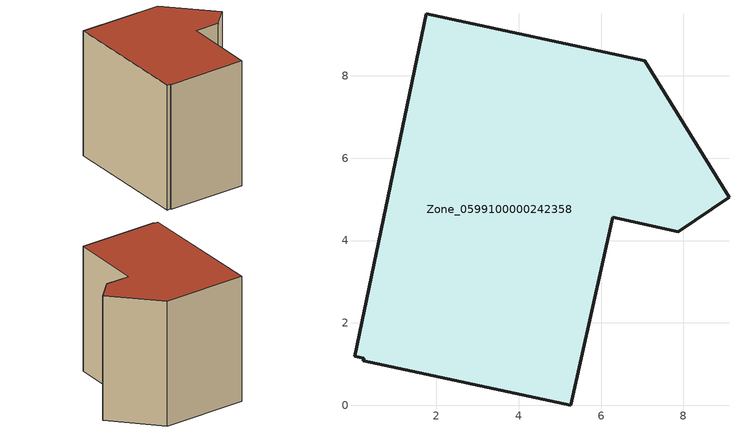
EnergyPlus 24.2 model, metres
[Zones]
Zone_0599100000242358
 floor ground (C_G): 7.07,8.36 9.11,5.05 7.87,4.22 6.28,4.57 5.26,0 0.22,1.08 0.23,1.15 0.01,1.2 1.76,9.51 z0
 wall outside (C_F): 9.11,5.05 7.07,8.36 1.76,9.51 0.01,1.2 0.23,1.15 0.22,1.08 5.26,0 6.28,4.57 7.87,4.22 9.11,5.05 z0:8.4
 roof outside (C_R): 0.23,1.15 0.22,1.08 5.26,0 6.28,4.57 7.87,4.22 9.11,5.05 7.07,8.36 1.76,9.51 0.01,1.2 z8.4
[BUILDING]
Pand.0599100000242358: North Axis=0; Terrain=City; Loads Convergence Tolerance Value=0.04; Temperature Convergence Tolerance Value=0.4; Solar Distribution=FullExterior; Maximum Number of Warmup Days=25; Minimum Number of Warmup Days=1
[Site:Location]
Rotterdam.The.Hague.AP_ZH_NLD Design_Conditions: Latitude=51.96; Longitude=4.45; Time Zone=1; Elevation=-4.5
[SITE:GROUNDTEMPERATURE:BUILDINGSURFACE]
18, 18, 18, 18, 18, 18, 18, 18, 18, 18, 18, 18
[MATERIAL] Thermal Absorptance=0.9; Solar Absorptance=0.7; Visible Absorptance=0.7
Name | Roughness | Thickness | Conductivity | Density | Specific Heat
G.TC.1975-1991 | MediumSmooth | 0.15 | 0.288461 | 540 | 1210
F.TC.1975-1991 | Rough | 0.3 | 0.230769 | 1920 | 840
R.TC.1975-1991 | MediumRough | 0.2 | 0.153846 | 1500 | 1000
[CONSTRUCTION]
C_G: G.TC.1975-1991
C_F: F.TC.1975-1991
C_R: R.TC.1975-1991
[ZONE]
Zone_0599100000242358: Type=1; Multiplier=1; Ceiling Height=Autocalculate; Volume=Autocalculate; Floor Area=autocalculate; Part of Total Floor Area=Yes
[ZONEINFILTRATION:DESIGNFLOWRATE]
Infil_Zone_0599100000242358: Zone or ZoneList or Space or SpaceList=Zone_0599100000242358; Schedule=AlwaysOn; Design Flow Rate Calculation Method=Flow/Area; Flow Rate per Floor Area=0.003; Constant Term Coefficient=1; Temperature Term Coefficient=0; Velocity Term Coefficient=0; Velocity Squared Term Coefficient=0
[HVACTEMPLATE:ZONE:IDEALLOADSAIRSYSTEM]
Zone_0599100000242358: Maximum Heating Supply Air Temperature=50; Minimum Cooling Supply Air Temperature=13; Maximum Heating Supply Air Humidity Ratio=0.0156; Minimum Cooling Supply Air Humidity Ratio=0.0077; Heating Limit=NoLimit; Cooling Limit=NoLimit; Dehumidification Control Type=ConstantSensibleHeatRatio; Cooling Sensible Heat Ratio=0.7; Dehumidification Setpoint=60; Humidification Control Type=None; Humidification Setpoint=30; Outdoor Air Method=None; Outdoor Air Flow Rate per Person=0.00944; Outdoor Air Flow Rate per Zone Floor Area=0; Outdoor Air Flow Rate per Zone=0; Demand Controlled Ventilation Type=None; Outdoor Air Economizer Type=NoEconomizer; Heat Recovery Type=None; Sensible Heat Recovery Effectiveness=0.7; Latent Heat Recovery Effectiveness=0.65
[ZONECONTROL:THERMOSTAT]
ThermostatControl_Zone_0599100000242358: Zone or ZoneList=Zone_0599100000242358; Control Type Schedule=DualSetpointControlType; Control 1=Thermostat_Zone_0599100000242358; Temperature Difference Between Cutout And Setpoint=0
[THERMOSTATSETPOINT:DUALSETPOINT]
Thermostat_Zone_0599100000242358: Heating Setpoint Temperature Schedule=HeatingSetpoint_Zone_0599100000242358; Cooling Setpoint Temperature Schedule=CoolingSetpoint_Zone_0599100000242358
[SCHEDULE:COMPACT]
HeatingSetpoint_Zone_0599100000242358: Through: 12/31, For: AllDays, Until: 24:00, 21
CoolingSetpoint_Zone_0599100000242358: Through: 12/31, For: AllDays, Until: 24:00, 24
DualSetpointControlType: Through: 12/31, For: AllDays, Until: 24:00, 4
AlwaysOn: Through: 12/31, For: AllDays, Until: 24:00, 1
